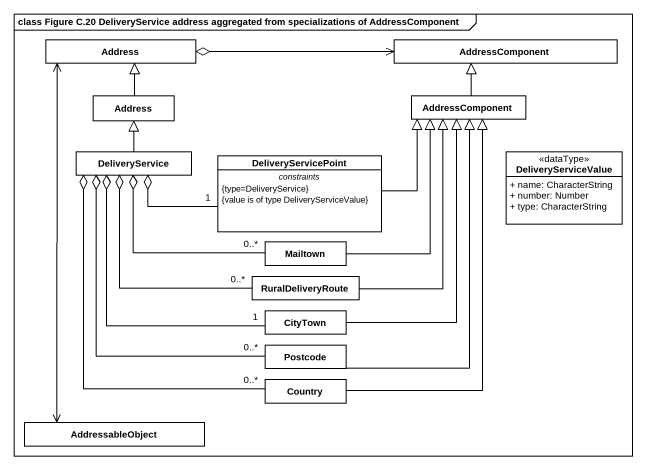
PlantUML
@startuml
mainframe class Figure C.20 DeliveryService address aggregated from specializations of AddressComponent
hide circle
hide empty members
skinparam classAttributeIconSize 0
class Address #FFFFFF
class AddressComponent #FFFFFF
class "Address" as Address_2
class "AddressComponent" as AddressComponent_2
class DeliveryService
class DeliveryServicePoint {
  -- constraints --
  {type=DeliveryService}
  {value is of type DeliveryServiceValue}
}
class DeliveryServiceValue <<dataType>> {
  + name: CharacterString
  + number: Number
  + type: CharacterString
}
class Mailtown
class RuralDeliveryRoute
class CityTown
class Postcode
class Country
class AddressableObject #FFFFFF
Address <--> AddressableObject
AddressComponent <-left-o Address
Address_2 -up-|> Address
AddressComponent_2 -up-|> AddressComponent
DeliveryService -up-|> Address_2
DeliveryServicePoint -right-|> AddressComponent_2
DeliveryServicePoint "1" -left-o DeliveryService
Mailtown -up-|> AddressComponent_2
Mailtown "0..*" -left-o DeliveryService
RuralDeliveryRoute -up-|> AddressComponent_2
RuralDeliveryRoute "0..*" -up-o DeliveryService
CityTown -up-|> AddressComponent_2
CityTown "1" -up-o DeliveryService
Postcode -up-|> AddressComponent_2
Postcode "0..*" -up-o DeliveryService
Country -up-|> AddressComponent_2
Country "0..*" -up-o DeliveryService
@enduml
